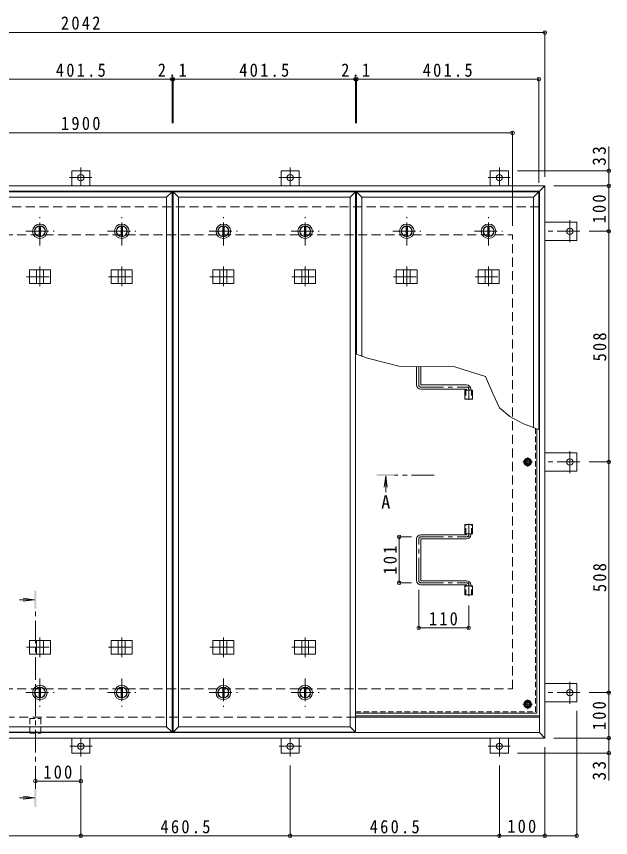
# Model space of a CAD drawing. Units: millimetres at full size, sheet at 1:10. Extents: x -2686 to 2789, y -1962 to 1831.
# Drawn here: x -1503 to -196, y -346 to 1462 of the extents above; entities that cross this region are included whole.
import ezdxf
from ezdxf.enums import TextEntityAlignment as Align

# ---------------------------------------------------------------- set-up
doc = ezdxf.new("R2010")
doc.units = ezdxf.units.MM
doc.header["$LTSCALE"] = 10
doc.header["$PDMODE"] = 32
doc.header["$PDSIZE"] = 8
for name, pattern in [('CHAIN1', [8, 5, -1, 1, -1]), ('DASHED1', [1.8, 1.2, -0.6]), ('DASHED2', [3, 2, -1])]:
    doc.linetypes.add(name, pattern=pattern)
for name, color, linetype, lineweight in [('0-1_躯体', 2, 'DASHED2', 9), ('0-2_仕上', 4, 'Continuous', 9), ('0-3_建具', 4, 'Continuous', 9), ('0-5_寸法', 7, 'Continuous', 9), ('0-6_ハッチ', 6, 'Continuous', 9), ('0-7_021', 5, 'Continuous', 5), ('0-A_061', 3, 'CHAIN1', 9), ('0-B_062', 2, 'Continuous', 9), ('0-C_084', 2, 'Continuous', 9), ('0-E_090', 3, 'Continuous', 9), ('0-F_092', 7, 'Continuous', 9)]:
    doc.layers.add(name, color=color, linetype=linetype, lineweight=lineweight)
doc.styles.add('ＭＳ ゴシック', font='')
doc.styles.get('ＭＳ ゴシック').set_extended_font_data('MS Gothic')

msp = doc.modelspace()

# ---------------------------------------------------------------- linework, layer by layer
at = {"layer": '0-1_躯体'}
for p, q in [((-352.35, 1042.92), (-2370.35, 1042.92)), ((-2311.35, 980.92), (-411.35, 980.92)), ((-411.35, -19.08), (-411.35, 980.92)), ((-2311.35, -19.08), (-411.35, -19.08)), ((-756.97, -81.08), (-2370.35, -81.08))]:
    msp.add_line(p, q, dxfattribs=at)
at = {"layer": '0-1_躯体', "linetype": 'Continuous'}
msp.add_line((-352.35, -81.08), (-756.97, -81.08), dxfattribs=at)
at = {"layer": '0-2_仕上'}
for p, q in [((-1160.6, -114.08), (-1160.6, 1075.92)), ((-1158.47, -114.08), (-1158.47, 1075.92)), ((-756.97, -114.08), (-756.97, 1075.92)), ((-754.85, 717.95), (-754.85, 1075.92)), ((-353.35, 551.69), (-353.35, 1075.92)), ((-1172.6, -102.08), (-1172.6, 1063.92)), ((-1146.47, -102.08), (-1146.47, 1063.92)), ((-768.97, -102.08), (-768.97, 1063.92)), ((-742.85, 713.62), (-742.85, 1063.92)), ((-365.35, 556.34), (-365.35, 1063.92)), ((-690.35, 450.09), (-693.61, 425.3)), ((-690.35, 450.09), (-690.35, 414.48)), ((-690.35, 450.09), (-687.08, 425.3)), ((-1463.35, 177.46), (-1496.12, 177.46)), ((-1463.35, 177.46), (-1488.13, 180.73)), ((-1463.35, 177.46), (-1488.13, 174.2)), ((-1463.35, -258.73), (-1496.12, -258.73)), ((-1463.35, -258.73), (-1488.13, -255.47)), ((-1463.35, -258.73), (-1488.13, -261.99))]:
    msp.add_line(p, q, dxfattribs=at)
at = {"layer": '0-2_仕上', "color": 3}
for p, q in [((-516.5, 638.92), (-516.5, 618.92)), ((-516.5, 638.92), (-499.2, 638.92)), ((-499.2, 638.92), (-499.2, 618.92)), ((-516.5, 618.92), (-499.2, 618.92)), ((-516.5, 322.92), (-516.5, 342.92)), ((-516.5, 342.92), (-499.2, 342.92)), ((-499.2, 322.92), (-499.2, 342.92)), ((-516.5, 322.92), (-499.2, 322.92)), ((-516.5, 187.92), (-516.5, 207.92)), ((-516.5, 207.92), (-499.2, 207.92)), ((-499.2, 187.92), (-499.2, 207.92)), ((-516.5, 187.92), (-499.2, 187.92))]:
    msp.add_line(p, q, dxfattribs=at)
at = {"layer": '0-2_仕上', "color": 3, "linetype": 'DASHED1'}
for p, q in [((-514.2, 638.92), (-514.2, 618.92)), ((-501.5, 638.92), (-501.5, 618.92)), ((-514.2, 322.92), (-514.2, 342.92)), ((-501.5, 322.92), (-501.5, 342.92)), ((-514.2, 187.92), (-514.2, 207.92)), ((-501.5, 187.92), (-501.5, 207.92))]:
    msp.add_line(p, q, dxfattribs=at)
at = {"layer": '0-2_仕上', "linetype": 'CHAIN1'}
for p, q in [((-583.51, 452.09), (-670.35, 452.09)), ((-1461.35, -238.73), (-1461.35, 157.46))]:
    msp.add_line(p, q, dxfattribs=at)
at = {"layer": '0-2_仕上'}
for points in [[(-1172.6, 1063.92), (-1160.6, 1075.92), (-1562.1, 1075.92)], [(-1172.6, 1063.92), (-1550.1, 1063.92), (-1562.1, 1075.92)], [(-768.97, 1063.92), (-756.97, 1075.92), (-1158.47, 1075.92)], [(-768.97, 1063.92), (-1146.47, 1063.92), (-1158.47, 1075.92)], [(-365.35, 1063.92), (-353.35, 1075.92), (-754.85, 1075.92)], [(-365.35, 1063.92), (-742.85, 1063.92), (-754.85, 1075.92)], [(-1550.1, -102.08), (-1562.1, -114.08), (-1160.6, -114.08)], [(-1550.1, -102.08), (-1172.6, -102.08), (-1160.6, -114.08)], [(-1146.47, -102.08), (-1158.47, -114.08), (-756.97, -114.08)], [(-1146.47, -102.08), (-768.97, -102.08), (-756.97, -114.08)]]:
    msp.add_lwpolyline(points, dxfattribs=at)
for points in [[(-710.35, 450.09), (-710.35, 454.09), (-670.35, 450.09), (-670.35, 454.09)], [(-1459.35, 197.46), (-1463.35, 197.46), (-1459.35, 157.46), (-1463.35, 157.46)], [(-1463.35, -278.73), (-1459.35, -278.73), (-1463.35, -238.73), (-1459.35, -238.73)]]:
    msp.add_solid(points, dxfattribs=at)
at = {"layer": '0-3_建具', "color": 2}
for p, q in [((-340.35, 1088.92), (-2382.35, 1088.92)), ((-340.35, 1088.92), (-352.35, 1076.92)), ((-340.35, -127.08), (-340.35, 1088.92)), ((-352.35, 1076.92), (-2370.35, 1076.92)), ((-352.35, -115.08), (-352.35, 1076.92)), ((-352.35, -81.08), (-756.97, -81.08)), ((-352.35, -115.08), (-2370.35, -115.08)), ((-340.35, -127.08), (-352.35, -115.08)), ((-340.35, -127.08), (-2382.35, -127.08))]:
    msp.add_line(p, q, dxfattribs=at)
at = {"layer": '0-3_建具', "linetype": 'CHAIN1'}
for p, q in [((-1451.35, 911.04), (-1451.35, 867.8)), ((-1271.35, 911.04), (-1271.35, 867.8)), ((-1047.72, 911.04), (-1047.72, 867.8)), ((-867.72, 911.04), (-867.72, 867.8)), ((-644.1, 911.04), (-644.1, 867.8)), ((-464.1, 911.04), (-464.1, 867.8)), ((-1480.76, 888.92), (-1421.94, 888.92)), ((-1300.76, 888.92), (-1241.94, 888.92)), ((-1077.13, 888.92), (-1018.31, 888.92)), ((-897.13, 888.92), (-838.31, 888.92)), ((-673.51, 888.92), (-614.69, 888.92)), ((-493.51, 888.92), (-434.69, 888.92)), ((-1451.35, 50.81), (-1451.35, 94.04)), ((-1271.35, 50.81), (-1271.35, 94.04)), ((-1047.72, 50.81), (-1047.72, 94.04)), ((-867.72, 50.81), (-867.72, 94.04)), ((-1480.76, 72.92), (-1421.94, 72.92)), ((-1300.76, 72.92), (-1241.94, 72.92)), ((-1077.13, 72.92), (-1018.31, 72.92)), ((-897.13, 72.92), (-838.31, 72.92))]:
    msp.add_line(p, q, dxfattribs=at)
at = {"layer": '0-3_建具'}
for p, q in [((-1474.44, 903.92), (-1474.44, 873.92)), ((-1474.44, 903.92), (-1428.26, 903.92)), ((-1458.85, 903.92), (-1458.85, 873.92)), ((-1443.85, 903.92), (-1443.85, 873.92)), ((-1428.26, 903.92), (-1428.26, 873.92)), ((-1294.44, 903.92), (-1294.44, 873.92)), ((-1294.44, 903.92), (-1248.26, 903.92)), ((-1278.85, 903.92), (-1278.85, 873.92)), ((-1263.85, 903.92), (-1263.85, 873.92)), ((-1248.26, 903.92), (-1248.26, 873.92)), ((-1070.81, 903.92), (-1070.81, 873.92)), ((-1070.81, 903.92), (-1024.63, 903.92)), ((-1055.22, 903.92), (-1055.22, 873.92)), ((-1040.22, 903.92), (-1040.22, 873.92)), ((-1024.63, 903.92), (-1024.63, 873.92)), ((-890.81, 903.92), (-890.81, 873.92)), ((-890.81, 903.92), (-844.63, 903.92)), ((-875.22, 903.92), (-875.22, 873.92)), ((-860.22, 903.92), (-860.22, 873.92)), ((-844.63, 903.92), (-844.63, 873.92)), ((-667.19, 903.92), (-667.19, 873.92)), ((-667.19, 903.92), (-621.01, 903.92)), ((-651.6, 903.92), (-651.6, 873.92)), ((-636.6, 903.92), (-636.6, 873.92)), ((-621.01, 903.92), (-621.01, 873.92)), ((-487.19, 903.92), (-487.19, 873.92)), ((-487.19, 903.92), (-441.01, 903.92)), ((-471.6, 903.92), (-471.6, 873.92)), ((-456.6, 903.92), (-456.6, 873.92)), ((-441.01, 903.92), (-441.01, 873.92)), ((-1474.44, 873.92), (-1428.26, 873.92)), ((-1294.44, 873.92), (-1248.26, 873.92)), ((-1070.81, 873.92), (-1024.63, 873.92)), ((-890.81, 873.92), (-844.63, 873.92)), ((-667.19, 873.92), (-621.01, 873.92)), ((-487.19, 873.92), (-441.01, 873.92)), ((-1474.44, 57.92), (-1474.44, 87.92)), ((-1474.44, 87.92), (-1428.26, 87.92)), ((-1458.85, 57.92), (-1458.85, 87.92)), ((-1443.85, 57.92), (-1443.85, 87.92)), ((-1428.26, 57.92), (-1428.26, 87.92)), ((-1294.44, 57.92), (-1294.44, 87.92)), ((-1294.44, 87.92), (-1248.26, 87.92)), ((-1278.85, 57.92), (-1278.85, 87.92)), ((-1263.85, 57.92), (-1263.85, 87.92)), ((-1248.26, 57.92), (-1248.26, 87.92)), ((-1070.81, 57.92), (-1070.81, 87.92)), ((-1070.81, 87.92), (-1024.63, 87.92)), ((-1055.22, 57.92), (-1055.22, 87.92)), ((-1040.22, 57.92), (-1040.22, 87.92)), ((-1024.63, 57.92), (-1024.63, 87.92)), ((-890.81, 57.92), (-890.81, 87.92)), ((-890.81, 87.92), (-844.63, 87.92)), ((-875.22, 57.92), (-875.22, 87.92)), ((-860.22, 57.92), (-860.22, 87.92)), ((-844.63, 57.92), (-844.63, 87.92)), ((-1474.44, 57.92), (-1428.26, 57.92)), ((-1294.44, 57.92), (-1248.26, 57.92)), ((-1070.81, 57.92), (-1024.63, 57.92)), ((-890.81, 57.92), (-844.63, 57.92))]:
    msp.add_line(p, q, dxfattribs=at)
at = {"layer": '0-5_寸法'}
for p, q in [((-199.63, 1122.12), (-199.63, 1175.88)), ((-730.46, 709.15), (-756.97, 718.72)), ((-658.54, 691.46), (-730.46, 709.15)), ((-199.63, -160.28), (-199.63, -220.62))]:
    msp.add_line(p, q, dxfattribs=at)
msp.add_lwpolyline([(-352.35, 551.31), (-386.89, 564.68), (-417.12, 581.1), (-439.69, 600.34), (-455.05, 631.79), (-470.86, 669.25), (-505.83, 679.94), (-538.38, 690.74), (-658.54, 691.46)], dxfattribs=at)
at = {"layer": '0-5_寸法', "linetype": 'DASHED1'}
for points in [[(-1473.65, -84.28), (-1449.05, -84.28), (-1449.05, -116.28)], [(-1473.65, -84.28), (-1473.65, -116.28), (-1449.05, -116.28)]]:
    msp.add_lwpolyline(points, dxfattribs=at)
at = {"layer": '0-6_ハッチ'}
for p, q in [((-622.35, 691.25), (-622.35, 650.42)), ((-613.35, 691.19), (-613.35, 651.42)), ((-513.35, 641.42), (-613.35, 641.42)), ((-612.35, 650.42), (-512.35, 650.42)), ((-512.35, 640.42), (-512.35, 638.92)), ((-503.35, 641.42), (-503.35, 638.92)), ((-622.35, 219.42), (-622.35, 311.42)), ((-513.35, 320.42), (-613.35, 320.42)), ((-613.35, 220.42), (-613.35, 310.42)), ((-612.35, 311.42), (-512.35, 311.42)), ((-512.35, 321.42), (-512.35, 322.92)), ((-503.35, 320.42), (-503.35, 322.92)), ((-612.35, 219.42), (-512.35, 219.42)), ((-513.35, 210.42), (-613.35, 210.42)), ((-512.35, 209.42), (-512.35, 207.92)), ((-503.35, 210.42), (-503.35, 207.92)), ((-756.97, -78.08), (-352.35, -78.08)), ((-756.97, -81.08), (-352.35, -81.08))]:
    msp.add_line(p, q, dxfattribs=at)
at = {"layer": '0-6_ハッチ', "linetype": 'CHAIN1'}
for p, q in [((-617.85, 691.22), (-617.85, 650.43)), ((-613.34, 645.92), (-507.85, 645.92)), ((-507.85, 617.54), (-507.85, 645.92)), ((-507.85, 344.3), (-507.85, 315.92)), ((-617.85, 219.43), (-617.85, 311.41)), ((-613.34, 315.92), (-507.85, 315.92)), ((-613.34, 214.92), (-507.85, 214.92)), ((-507.85, 185.04), (-507.85, 214.92))]:
    msp.add_line(p, q, dxfattribs=at)
at = {"layer": '0-6_ハッチ'}
for centre, radius, start, end in [((-612.35, 651.42), 1, 180, 270), ((-613.35, 650.42), 9, 180, 270), ((-513.35, 640.42), 1, 0, 90), ((-512.35, 641.42), 9, 0, 90), ((-613.35, 311.42), 9, 90, 180), ((-612.35, 310.42), 1, 90, 180), ((-513.35, 321.42), 1, 270, 0), ((-512.35, 320.42), 9, 270, 0), ((-613.35, 219.42), 9, 180, 270), ((-612.35, 220.42), 1, 180, 270), ((-512.35, 210.42), 9, 0, 90), ((-513.35, 209.42), 1, 0, 90)]:
    msp.add_arc(centre, radius, start, end, dxfattribs=at)
at = {"layer": '0-6_ハッチ', "linetype": 'CHAIN1'}
for centre, radius, start, end in [((-613.34, 650.43), 4.51, 180, 270), ((-512.35, 641.42), 4.5, 360, 89.70431), ((-613.34, 311.41), 4.51, 90, 180), ((-512.35, 320.42), 4.5, 270.29569, 0), ((-613.34, 219.43), 4.51, 180, 270), ((-512.35, 210.42), 4.5, 0, 89.70431)]:
    msp.add_arc(centre, radius, start, end, dxfattribs=at)
at = {"layer": '0-7_021'}
for centre, radius in [((-377.85, 480.92), 5), ((-377.85, 480.92), 4.19), ((-377.85, -52.58), 5), ((-377.85, -52.58), 4.19)]:
    msp.add_circle(centre, radius, dxfattribs=at)
at = {"layer": '0-A_061', "linetype": 'DASHED1'}
for p in [(-361.05, 554.68), (-756.97, -69.38)]:
    msp.add_line(p, (-361.05, -69.38), dxfattribs=at)
at = {"layer": '0-A_061', "linetype": 'Continuous'}
for q in [(-357.85, 553.44), (-756.97, -72.58)]:
    msp.add_line((-357.85, -72.58), q, dxfattribs=at)
at = {"layer": '0-A_061'}
for p, q in [((-377.85, 470.24), (-377.85, 491.6)), ((-367.17, 480.92), (-388.53, 480.92)), ((-367.17, -52.58), (-388.53, -52.58)), ((-377.85, -63.26), (-377.85, -41.9))]:
    msp.add_line(p, q, dxfattribs=at)
at = {"layer": '0-B_062'}
for p, q in [((-385.35, 480.92), (-381.6, 487.42)), ((-381.6, 487.42), (-374.1, 487.42)), ((-370.35, 480.92), (-374.1, 487.42)), ((-370.35, 480.92), (-374.1, 474.42)), ((-385.35, -52.58), (-381.6, -46.08)), ((-381.6, -46.08), (-374.1, -46.08)), ((-370.35, -52.58), (-374.1, -46.08)), ((-370.35, -52.58), (-374.1, -59.08))]:
    msp.add_line(p, q, dxfattribs=at)
for points in [[(-385.35, 480.92), (-381.6, 474.42), (-374.1, 474.42)], [(-385.35, -52.58), (-381.6, -59.08), (-374.1, -59.08)]]:
    msp.add_lwpolyline(points, dxfattribs=at)
for centre, radius in [((-377.85, 480.92), 8.5), ((-377.85, 480.92), 6.5), ((-377.85, -52.58), 8.5), ((-377.85, -52.58), 6.5)]:
    msp.add_circle(centre, radius, dxfattribs=at)
at = {"layer": '0-C_084', "linetype": 'CHAIN1'}
for p, q in [((-1451.35, 957.92), (-1451.35, 1019.92)), ((-1271.35, 957.92), (-1271.35, 1019.92)), ((-1047.72, 957.92), (-1047.72, 1019.92)), ((-867.72, 957.92), (-867.72, 1019.92)), ((-644.1, 957.92), (-644.1, 1019.92)), ((-464.1, 957.92), (-464.1, 1019.92)), ((-1482.35, 988.92), (-1420.35, 988.92)), ((-1302.35, 988.92), (-1240.35, 988.92)), ((-1078.72, 988.92), (-1016.72, 988.92)), ((-898.72, 988.92), (-836.72, 988.92)), ((-675.1, 988.92), (-613.1, 988.92)), ((-495.1, 988.92), (-433.1, 988.92)), ((-1451.35, 3.92), (-1451.35, -58.08)), ((-1271.35, 3.92), (-1271.35, -58.08)), ((-1047.72, 3.92), (-1047.72, -58.08)), ((-867.72, 3.92), (-867.72, -58.08)), ((-1482.35, -27.08), (-1420.35, -27.08)), ((-1302.35, -27.08), (-1240.35, -27.08)), ((-1078.72, -27.08), (-1016.72, -27.08)), ((-898.72, -27.08), (-836.72, -27.08))]:
    msp.add_line(p, q, dxfattribs=at)
at = {"layer": '0-C_084'}
for p, q in [((-1452.85, 1000.33), (-1452.85, 977.52)), ((-1449.85, 1000.33), (-1449.85, 977.52)), ((-1272.85, 1000.33), (-1272.85, 977.52)), ((-1269.85, 1000.33), (-1269.85, 977.52)), ((-1049.22, 1000.33), (-1049.22, 977.52)), ((-1046.22, 1000.33), (-1046.22, 977.52)), ((-869.22, 1000.33), (-869.22, 977.52)), ((-866.22, 1000.33), (-866.22, 977.52)), ((-645.6, 1000.33), (-645.6, 977.52)), ((-642.6, 1000.33), (-642.6, 977.52)), ((-465.6, 1000.33), (-465.6, 977.52)), ((-462.6, 1000.33), (-462.6, 977.52)), ((-1452.85, -38.48), (-1452.85, -15.67)), ((-1449.85, -38.48), (-1449.85, -15.67)), ((-1272.85, -38.48), (-1272.85, -15.67)), ((-1269.85, -38.48), (-1269.85, -15.67)), ((-1049.22, -38.48), (-1049.22, -15.67)), ((-1046.22, -38.48), (-1046.22, -15.67)), ((-869.22, -38.48), (-869.22, -15.67)), ((-866.22, -38.48), (-866.22, -15.67))]:
    msp.add_line(p, q, dxfattribs=at)
for centre, radius in [((-1451.35, 988.92), 16), ((-1451.35, 988.92), 12), ((-1451.35, 988.92), 11.5), ((-1271.35, 988.92), 16), ((-1271.35, 988.92), 12), ((-1271.35, 988.92), 11.5), ((-1047.72, 988.92), 16), ((-1047.72, 988.92), 12), ((-1047.72, 988.92), 11.5), ((-867.72, 988.92), 16), ((-867.72, 988.92), 12), ((-867.72, 988.92), 11.5), ((-644.1, 988.92), 16), ((-644.1, 988.92), 12), ((-644.1, 988.92), 11.5), ((-464.1, 988.92), 16), ((-464.1, 988.92), 12), ((-464.1, 988.92), 11.5), ((-1451.35, -27.08), 16), ((-1451.35, -27.08), 12), ((-1451.35, -27.08), 11.5), ((-1271.35, -27.08), 16), ((-1271.35, -27.08), 12), ((-1271.35, -27.08), 11.5), ((-1047.72, -27.08), 16), ((-1047.72, -27.08), 12), ((-1047.72, -27.08), 11.5), ((-867.72, -27.08), 16), ((-867.72, -27.08), 12), ((-867.72, -27.08), 11.5)]:
    msp.add_circle(centre, radius, dxfattribs=at)
at = {"layer": '0-E_090'}
for p, q in [((-1381.35, 1088.92), (-1381.35, 1122.12)), ((-1381.35, 1122.12), (-1341.35, 1122.12)), ((-1341.35, 1088.92), (-1341.35, 1122.12)), ((-920.85, 1088.92), (-920.85, 1122.12)), ((-920.85, 1122.12), (-880.85, 1122.12)), ((-880.85, 1088.92), (-880.85, 1122.12)), ((-460.35, 1122.12), (-420.35, 1122.12)), ((-460.35, 1088.92), (-460.35, 1122.12)), ((-420.35, 1088.92), (-420.35, 1122.12)), ((-340.35, 1008.92), (-270.15, 1008.92)), ((-270.15, 1008.92), (-270.15, 968.92)), ((-340.35, 968.92), (-270.15, 968.92)), ((-340.35, 500.92), (-270.15, 500.92)), ((-270.15, 460.92), (-270.15, 500.92)), ((-340.35, 460.92), (-270.15, 460.92)), ((-340.35, -7.08), (-270.15, -7.08)), ((-270.15, -47.08), (-270.15, -7.08)), ((-340.35, -47.08), (-270.15, -47.08)), ((-1381.35, -127.08), (-1381.35, -160.28)), ((-1341.35, -127.08), (-1341.35, -160.28)), ((-920.85, -127.08), (-920.85, -160.28)), ((-880.85, -127.08), (-880.85, -160.28)), ((-460.35, -127.08), (-460.35, -160.28)), ((-420.35, -127.08), (-420.35, -160.28)), ((-1341.35, -160.28), (-1381.35, -160.28)), ((-880.85, -160.28), (-920.85, -160.28)), ((-460.35, -160.28), (-420.35, -160.28))]:
    msp.add_line(p, q, dxfattribs=at)
at = {"layer": '0-E_090', "linetype": 'CHAIN1'}
for p, q in [((-1361.35, 1129.28), (-1361.35, 1089.12)), ((-900.85, 1129.28), (-900.85, 1089.12)), ((-440.35, 1129.28), (-440.35, 1089.12)), ((-1386.19, 1107.12), (-1337.3, 1107.12)), ((-925.69, 1107.12), (-876.8, 1107.12)), ((-465.19, 1107.12), (-416.3, 1107.12)), ((-285.15, 1013.76), (-285.15, 964.88)), ((-262.99, 988.92), (-340.35, 988.92)), ((-285.15, 456.08), (-285.15, 504.97)), ((-262.99, 480.92), (-340.35, 480.92)), ((-285.15, -51.92), (-285.15, -3.03)), ((-262.99, -27.08), (-340.35, -27.08)), ((-1361.35, -167.43), (-1361.35, -127.28)), ((-900.85, -167.43), (-900.85, -127.28)), ((-440.35, -167.43), (-440.35, -127.28)), ((-1336.51, -145.28), (-1385.39, -145.28)), ((-876.01, -145.28), (-924.89, -145.28)), ((-465.19, -145.28), (-416.3, -145.28))]:
    msp.add_line(p, q, dxfattribs=at)
at = {"layer": '0-E_090'}
for centre in [(-1361.35, 1107.12), (-900.85, 1107.12), (-440.35, 1107.12), (-285.15, 988.92), (-285.15, 480.92), (-285.15, -27.08), (-1361.35, -145.28), (-900.85, -145.28), (-440.35, -145.28)]:
    msp.add_circle(centre, 7, dxfattribs=at)
at = {"layer": '0-F_092'}
for p, q in [((-340.35, 1429.64), (-340.35, 1108.92)), ((-2382.35, 1426.64), (-340.35, 1426.64)), ((-1562.1, 1323.84), (-1160.6, 1323.84)), ((-1160.6, 1326.84), (-1160.6, 1227.25)), ((-1160.6, 1323.84), (-1158.47, 1323.84)), ((-1158.47, 1326.84), (-1158.47, 1227.25)), ((-1158.47, 1323.84), (-756.97, 1323.84)), ((-756.97, 1326.84), (-756.97, 1227.25)), ((-756.97, 1323.84), (-754.85, 1323.84)), ((-754.85, 1326.84), (-754.85, 1227.25)), ((-754.85, 1323.84), (-353.35, 1323.84)), ((-353.35, 1326.84), (-353.35, 1095.92)), ((-2311.35, 1205.64), (-411.35, 1205.64)), ((-411.35, 1208.64), (-411.35, 1000.92)), ((-196.63, 1122.12), (-400.35, 1122.12)), ((-199.63, 1088.92), (-199.63, 1122.12)), ((-196.63, 1088.92), (-320.35, 1088.92)), ((-199.63, 1088.92), (-199.63, 988.92)), ((-196.63, 988.92), (-242.99, 988.92)), ((-199.63, 480.92), (-199.63, 988.92)), ((-196.63, 480.92), (-242.99, 480.92)), ((-199.63, -27.08), (-199.63, 480.92)), ((-663.81, 315.92), (-633.34, 315.92)), ((-660.81, 315.92), (-660.81, 214.92)), ((-663.81, 214.92), (-633.34, 214.92)), ((-617.85, 112.63), (-617.85, 199.43)), ((-507.85, 112.63), (-507.85, 165.04)), ((-507.85, 115.63), (-617.85, 115.63)), ((-196.63, -27.08), (-242.99, -27.08)), ((-199.63, -27.08), (-199.63, -127.08)), ((-270.15, -345.32), (-270.15, -67.08)), ((-196.63, -127.08), (-320.35, -127.08)), ((-199.63, -127.08), (-199.63, -160.28)), ((-196.63, -160.28), (-400.35, -160.28)), ((-340.35, -345.32), (-340.35, -147.08)), ((-1361.35, -345.32), (-1361.35, -187.43)), ((-900.85, -345.32), (-900.85, -187.43)), ((-440.35, -345.32), (-440.35, -187.43)), ((-1361.35, -221.96), (-1461.35, -221.96)), ((-1821.85, -342.32), (-1361.35, -342.32)), ((-1361.35, -342.32), (-900.85, -342.32)), ((-900.85, -342.32), (-440.35, -342.32)), ((-440.35, -342.32), (-340.35, -342.32)), ((-340.35, -342.32), (-270.15, -342.32))]:
    msp.add_line(p, q, dxfattribs=at)
for p in [(-340.35, 1426.64), (-1160.6, 1323.84), (-1158.47, 1323.84), (-756.97, 1323.84), (-754.85, 1323.84), (-353.35, 1323.84), (-411.35, 1205.64), (-199.63, 1122.12), (-199.63, 1088.92), (-199.63, 988.92), (-199.63, 480.92), (-660.81, 315.92), (-660.81, 214.92), (-617.85, 115.63), (-507.85, 115.63), (-199.63, -27.08), (-199.63, -127.08), (-199.63, -160.28), (-1461.35, -221.96), (-1361.35, -221.96), (-1361.35, -342.32), (-900.85, -342.32), (-440.35, -342.32), (-340.35, -342.32), (-270.15, -342.32)]:
    msp.add_point(p, dxfattribs=at)

# ---------------------------------------------------------------- texts
at = {"layer": '0-5_寸法', "color": 2, "style": 'ＭＳ ゴシック'}
msp.add_text('A', height=29.33, dxfattribs=at).set_placement((-700.35, 369.39), align=Align.BOTTOM_LEFT)
at = {"layer": '0-F_092', "color": 2, "char_height": 29.33, "attachment_point": 7, "style": 'ＭＳ ゴシック'}
for s, insert in [('\\T1.28;\\W0.9;2042', (-1405.1, 1432.64)), ('\\T1.28;\\W0.9;401.5', (-1416.35, 1328.84)), ('\\T1.27;\\W0.9;2.1', (-1192.04, 1328.84)), ('\\T1.28;\\W0.9;401.5', (-1012.72, 1328.84)), ('\\T1.27;\\W0.9;2.1', (-788.41, 1328.84)), ('\\T1.28;\\W0.9;401.5', (-609.1, 1328.84)), ('\\T1.28;\\W0.9;1900', (-1405.1, 1211.64)), ('\\T1.27;\\W0.9;110', (-595.35, 120.63)), ('\\T1.27;\\W0.9;100', (-1443.85, -216.96)), ('\\T1.27;\\W0.9;100', (-422.85, -336.32)), ('\\T1.28;\\W0.9;460.5', (-1186.1, -337.32)), ('\\T1.28;\\W0.9;460.5', (-725.6, -337.32))]:
    msp.add_mtext(s, dxfattribs=dict(at, insert=insert))
at = {"layer": '0-F_092', "color": 2, "char_height": 29.33, "attachment_point": 7, "rotation": 90, "style": 'ＭＳ ゴシック'}
for s, insert in [('\\T1.27;\\W0.95;33', (-205.63, 1133.38)), ('\\T1.27;\\W0.9;100', (-205.63, 1006.42)), ('\\T1.27;\\W0.9;508', (-204.63, 702.42)), ('\\T1.27;\\W0.9;101', (-665.81, 232.92)), ('\\T1.27;\\W0.9;508', (-204.63, 194.42)), ('\\T1.27;\\W0.9;100', (-205.63, -109.58)), ('\\T1.27;\\W0.95;33', (-205.63, -220.62))]:
    msp.add_mtext(s, dxfattribs=dict(at, insert=insert))

doc.saveas('drawing.dxf')
